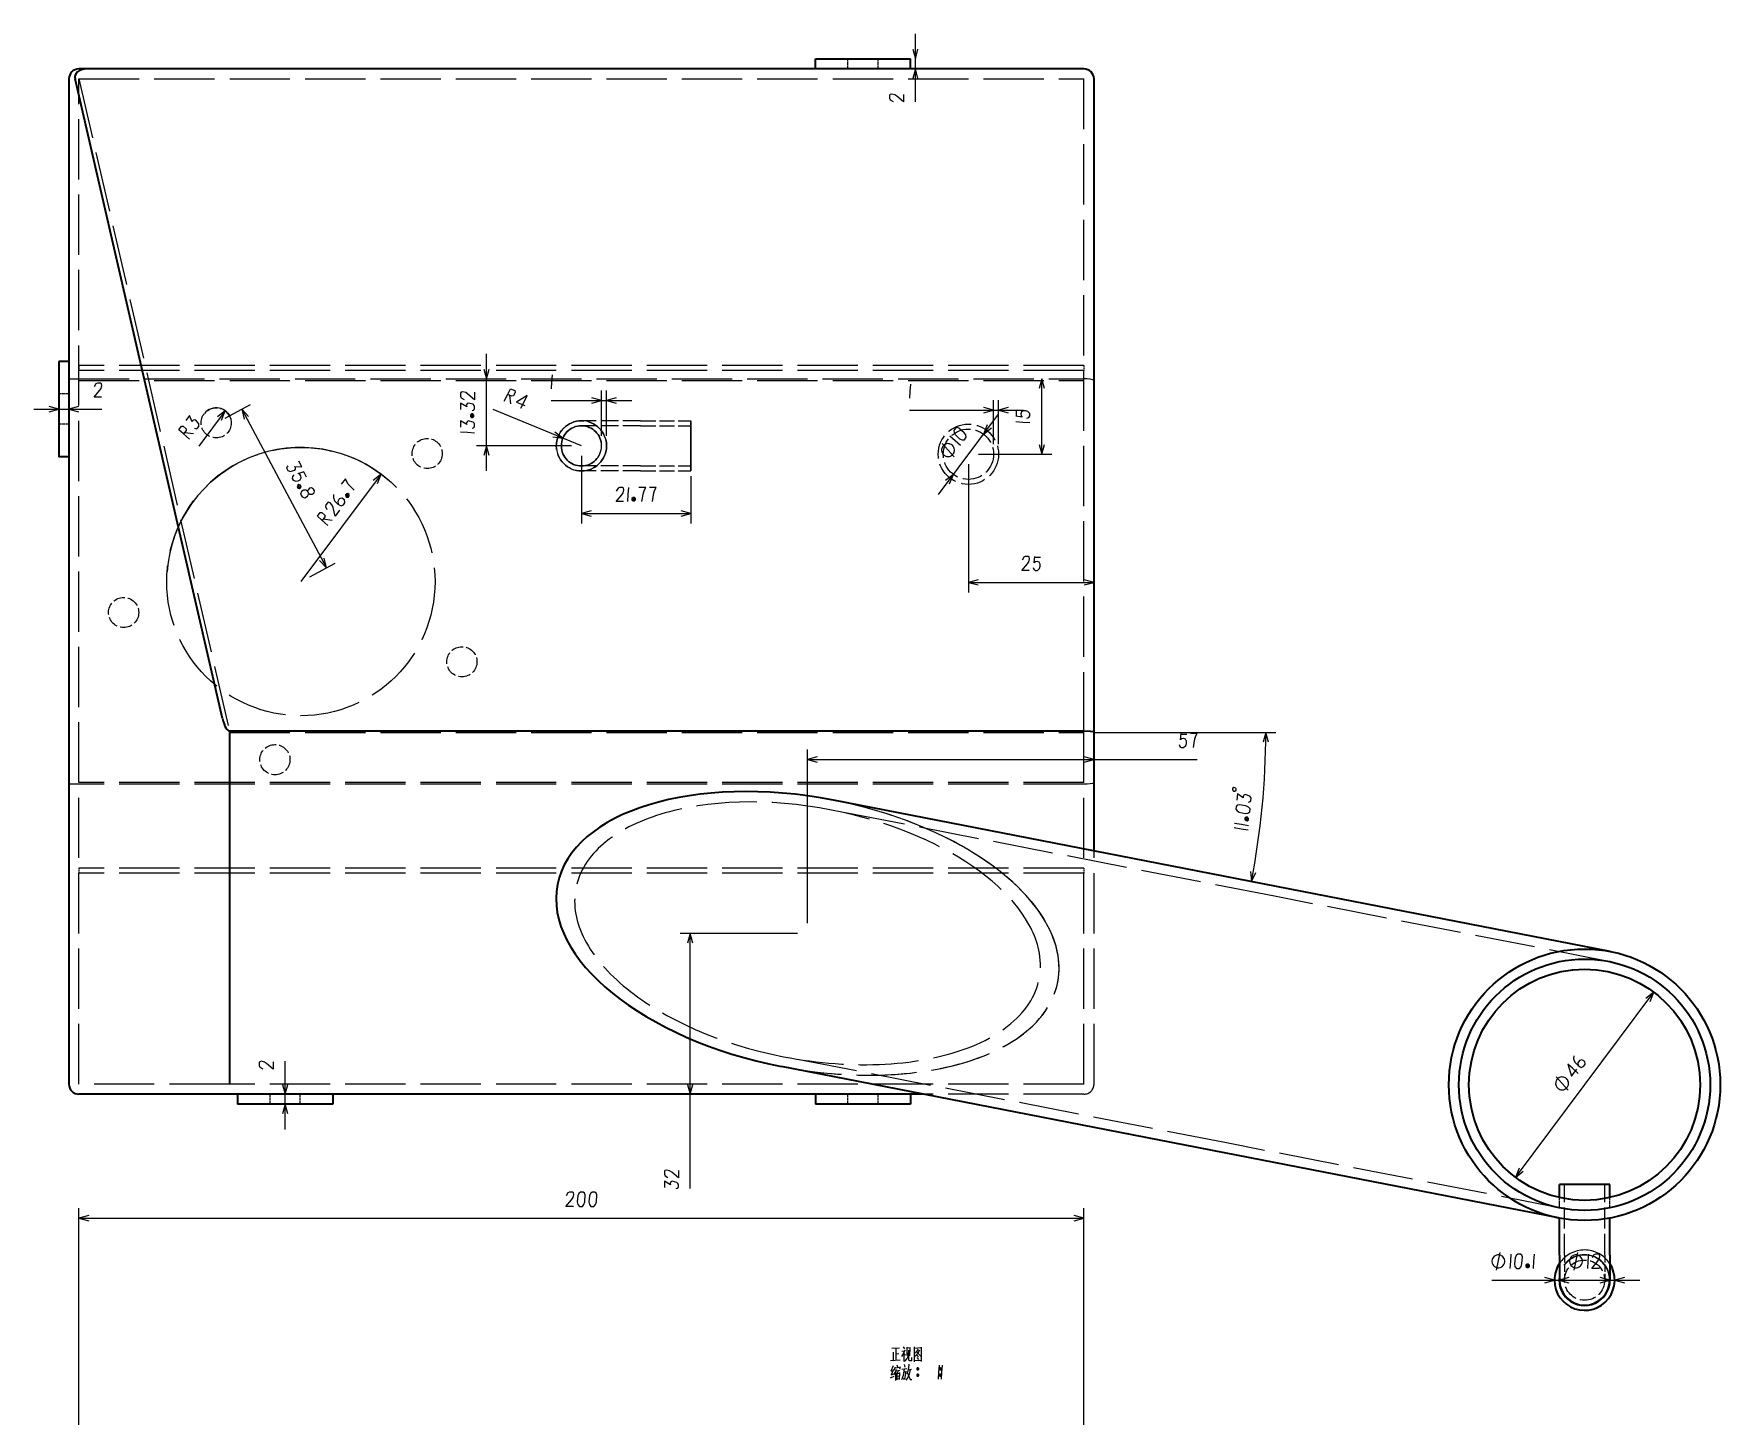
# Model space of a CAD drawing. Extents: x -2 to 1054, y -4 to 816.
# Drawn here: x 58.1 to 393.8, y 541.1 to 816.2 of the extents above; entities that cross this region are included whole.
import ezdxf

# ---------------------------------------------------------------- set-up
doc = ezdxf.new("R2010")
doc.units = 0
doc.linetypes.add('DASHED', pattern=[15, 12, -3])

msp = doc.modelspace()

# ---------------------------------------------------------------- linework, layer by layer
at = {"color": 3, "lineweight": 13}
for p, q in [((233.58, 802.65), (233.58, 816.19)), ((148.22, 729.19), (148.22, 752.52)), ((171.13, 736.19), (171.13, 745.2)), ((172.13, 736.19), (172.13, 745.2)), ((258.73, 732.52), (258.73, 747.52)), ((96.22, 739.71), (101.3, 742.42)), ((161.09, 743.2), (177.13, 743.2)), ((249.13, 734.52), (249.13, 743.3)), ((250.13, 734.52), (250.13, 743.3)), ((58.13, 741.51), (71.67, 741.51)), ((96.25, 741.17), (90.98, 734.12)), ((99.54, 741.48), (116.37, 709.89)), ((167.13, 734.19), (149.56, 741.41)), ((232.41, 741.3), (255.13, 741.3)), ((238.15, 724.51), (250.12, 740.53)), ((238.15, 724.51), (250.12, 740.53)), ((165.13, 734.19), (146.22, 734.19)), ((167.13, 732.19), (167.13, 718.75)), ((246.13, 732.52), (260.73, 732.52)), ((127.27, 728.57), (111.29, 707.18)), ((244.13, 730.52), (244.13, 705.03)), ((188.9, 728.19), (188.9, 718.75)), ((167.13, 720.75), (188.9, 720.75)), ((113.05, 708.12), (118.14, 710.83)), ((244.13, 707.03), (269.13, 707.03)), ((212.13, 639.19), (212.13, 673.8)), ((212.13, 671.8), (289.67, 671.8)), ((210.13, 637.19), (186.78, 637.19)), ((188.78, 586.43), (188.78, 637.19)), ((352.99, 588.64), (380.52, 625.49)), ((108.16, 598.19), (108.16, 611.73)), ((67.13, 372.58), (67.13, 582.52)), ((267.13, 372.58), (267.13, 582.52)), ((67.13, 580.52), (267.13, 580.52)), ((348.31, 568.19), (371.8, 568.19)), ((355.75, 568.19), (377.75, 568.19))]:
    msp.add_line(p, q, dxfattribs=at)
at = {"color": 7, "lineweight": 35}
for p, q in [((68.73, 809.19), (67.13, 809.19)), ((267.13, 809.19), (68.73, 809.19)), ((213.69, 809.19), (213.69, 811.19)), ((213.69, 811.19), (232.63, 811.19)), ((232.63, 809.19), (232.63, 811.19)), ((65.13, 807.19), (65.13, 607.19)), ((95.72, 679.96), (66.36, 807.19)), ((269.13, 677.19), (269.13, 807.19)), ((65.13, 750.98), (63.13, 750.98)), ((63.13, 750.98), (63.13, 732.03)), ((65.13, 732.03), (63.13, 732.03)), ((267.13, 677.42), (97.13, 677.42)), ((97.13, 607.19), (97.13, 677.19)), ((269.13, 653.6), (269.13, 677.19)), ((305.44, 646.52), (217.3, 663.69)), ((371.83, 633.59), (305.44, 646.52)), ((295.12, 593.52), (206.97, 610.69)), ((97.13, 605.19), (67.13, 605.19)), ((235.19, 605.19), (97.13, 605.19)), ((98.69, 605.19), (98.69, 603.19)), ((117.63, 605.19), (117.63, 603.19)), ((213.69, 605.19), (213.69, 603.19)), ((232.63, 605.19), (232.63, 603.19)), ((117.63, 603.19), (98.69, 603.19)), ((232.63, 603.19), (213.69, 603.19)), ((361.59, 580.57), (295.12, 593.52)), ((366.75, 587.19), (361.75, 587.19)), ((361.75, 584.62), (361.75, 587.19)), ((371.75, 587.19), (366.75, 587.19)), ((371.75, 584.62), (371.75, 587.19)), ((371.75, 584.62), (371.75, 587.19)), ((361.75, 573.19), (361.75, 580.54)), ((371.75, 573.19), (371.75, 580.54)), ((371.75, 573.19), (371.75, 580.54)), ((361.75, 573.19), (361.75, 568.19)), ((371.75, 573.19), (371.75, 568.19)), ((371.75, 573.19), (371.75, 571.51)), ((371.75, 568.9), (371.75, 568.19))]:
    msp.add_line(p, q, dxfattribs=at)
at = {"color": 7, "linetype": 'DASHED', "lineweight": 13, "ltscale": 0.473604}
for p, q in [((213.69, 809.19), (232.63, 809.19)), ((117.63, 605.19), (98.69, 605.19)), ((232.63, 605.19), (213.69, 605.19))]:
    msp.add_line(p, q, dxfattribs=at)
at = {"color": 7, "linetype": 'DASHED', "lineweight": 13, "ltscale": 0.05}
for p, q in [((220.16, 809.19), (220.16, 811.19)), ((226.16, 809.19), (226.16, 811.19)), ((65.13, 744.51), (63.13, 744.51)), ((65.13, 738.51), (63.13, 738.51)), ((105.16, 603.19), (105.16, 605.19)), ((111.16, 603.19), (111.16, 605.19)), ((220.16, 603.19), (220.16, 605.19)), ((226.16, 603.19), (226.16, 605.19))]:
    msp.add_line(p, q, dxfattribs=at)
at = {"color": 7, "linetype": 'DASHED', "lineweight": 13}
for p, q in [((67.13, 607.19), (67.13, 807.19)), ((67.13, 807.19), (267.13, 807.19)), ((67.13, 807.19), (97.13, 677.19)), ((267.13, 677.19), (267.13, 807.19)), ((267.13, 750.19), (67.13, 750.19)), ((267.13, 749.19), (67.13, 749.19)), ((65.13, 747.52), (267.13, 747.52)), ((67.13, 747.19), (267.13, 747.19)), ((97.13, 677.19), (267.13, 677.19)), ((267.13, 607.19), (267.13, 677.19)), ((267.13, 666.87), (65.13, 666.87)), ((267.13, 667.19), (67.13, 667.19)), ((305.06, 644.56), (216.92, 661.73)), ((269.13, 607.19), (269.13, 653.6)), ((267.13, 650.19), (67.13, 650.19)), ((267.13, 649.19), (67.13, 649.19)), ((371.53, 631.61), (305.06, 644.56)), ((295.5, 595.48), (207.35, 612.65)), ((97.13, 607.19), (67.13, 607.19)), ((267.13, 607.19), (97.13, 607.19)), ((267.13, 605.19), (235.19, 605.19)), ((361.97, 582.53), (295.5, 595.48))]:
    msp.add_line(p, q, dxfattribs=at)
at = {"color": 7, "linetype": 'DASHED', "lineweight": 13, "ltscale": 0.086501}
msp.add_line((65.13, 750.98), (65.13, 747.52), dxfattribs=at)
at = {"color": 7, "linetype": 'DASHED', "lineweight": 13, "ltscale": 0.025}
for p, q in [((67.13, 750.19), (67.13, 749.19)), ((267.13, 750.19), (267.13, 749.19)), ((67.13, 650.19), (67.13, 649.19)), ((267.13, 650.19), (267.13, 649.19))]:
    msp.add_line(p, q, dxfattribs=at)
at = {"color": 7, "linetype": 'DASHED', "lineweight": 13, "ltscale": 0.387099}
msp.add_line((65.13, 732.03), (65.13, 747.52), dxfattribs=at)
at = {"color": 7, "linetype": 'DASHED', "lineweight": 13, "ltscale": 0.29416}
for p, q in [((178.9, 739.19), (167.13, 739.19)), ((178.9, 738.19), (167.13, 738.19)), ((178.9, 730.19), (167.13, 730.19)), ((178.9, 729.19), (167.13, 729.19))]:
    msp.add_line(p, q, dxfattribs=at)
at = {"color": 7, "linetype": 'DASHED', "lineweight": 13, "ltscale": 0.249986}
for p, q in [((178.9, 739.19), (188.9, 739.19)), ((178.9, 738.19), (188.9, 738.19)), ((178.9, 730.19), (188.9, 730.19)), ((178.9, 729.19), (188.9, 729.19))]:
    msp.add_line(p, q, dxfattribs=at)
at = {"color": 8, "lineweight": 13}
msp.add_line((269.13, 677.19), (305.3, 677.19), dxfattribs=at)
at = {"color": 7, "linetype": 'DASHED', "lineweight": 13, "ltscale": 0.002234}
msp.add_line((371.92, 633.57), (371.83, 633.59), dxfattribs=at)
at = {"color": 7, "linetype": 'DASHED', "lineweight": 13, "ltscale": 0.1155}
msp.add_line((361.75, 582.57), (361.75, 587.19), dxfattribs=at)
at = {"color": 7, "linetype": 'DASHED', "lineweight": 13, "ltscale": 0.051125}
for p, q in [((361.75, 582.57), (361.75, 584.62)), ((371.75, 582.57), (371.75, 584.62))]:
    msp.add_line(p, q, dxfattribs=at)
at = {"color": 7, "linetype": 'DASHED', "lineweight": 13, "ltscale": 0.35}
for p, q in [((362.75, 573.19), (362.75, 587.19)), ((362.75, 573.19), (362.75, 587.19)), ((370.75, 573.19), (370.75, 587.19)), ((370.75, 573.19), (370.75, 587.19))]:
    msp.add_line(p, q, dxfattribs=at)
at = {"color": 7, "linetype": 'DASHED', "lineweight": 13, "ltscale": 0.051129}
msp.add_line((371.75, 582.57), (371.75, 584.62), dxfattribs=at)
at = {"color": 7, "linetype": 'DASHED', "lineweight": 13, "ltscale": 0.183548}
msp.add_line((361.75, 573.19), (361.75, 580.54), dxfattribs=at)
at = {"color": 7, "linetype": 'DASHED', "lineweight": 13, "ltscale": 0.125}
for p, q in [((361.75, 573.19), (361.75, 568.19)), ((362.75, 573.19), (362.75, 568.19)), ((362.75, 573.19), (362.75, 568.19)), ((370.75, 573.19), (370.75, 568.19)), ((370.75, 573.19), (370.75, 568.19))]:
    msp.add_line(p, q, dxfattribs=at)
at = {"color": 7, "linetype": 'DASHED', "lineweight": 13, "ltscale": 0.065192}
msp.add_line((371.75, 571.51), (371.75, 568.9), dxfattribs=at)
at = {"color": 3, "lineweight": 13}
for points in [[(233.06, 813.12), (233.58, 811.19), (234.1, 813.12)], [(234.1, 807.26), (233.58, 809.19), (233.06, 807.26)], [(231.23, 804.12), (231.23, 802.65), (229.9, 803.77), (229.48, 804.05), (228.89, 804.19), (228.54, 804.12), (228.43, 803.95), (228.43, 803.35), (228.57, 803.04), (229.13, 802.69)], [(147.7, 749.45), (148.22, 747.52), (148.74, 749.45)], [(71.6, 743.86), (70.13, 743.86), (71.25, 745.19), (71.53, 745.61), (71.67, 746.2), (71.6, 746.55), (71.43, 746.66), (70.83, 746.66), (70.52, 746.52), (70.17, 745.96)], [(151.74, 743.06), (152.47, 744.46), (153.03, 745.56), (153.87, 745.21), (153.96, 744.87), (153.59, 744.15), (153.26, 744.1), (152.46, 744.43)], [(161.3, 748.35), (161.2, 746.95), (161.09, 745.55)], [(232.62, 746.45), (232.51, 745.05), (232.41, 743.65)], [(259.25, 745.59), (258.73, 747.52), (258.21, 745.59)], [(61.2, 740.99), (63.13, 741.51), (61.2, 742.02)], [(67.07, 742.02), (65.13, 741.51), (67.07, 740.99)], [(145.87, 744.85), (145.87, 743.38), (144.54, 744.5), (144.12, 744.78), (143.52, 744.92), (143.17, 744.85), (143.07, 744.67), (143.07, 744.08), (143.21, 743.76), (143.77, 743.41)], [(145.41, 741.24), (145.62, 741.31), (145.8, 741.42), (145.87, 741.63), (145.87, 742.05), (145.76, 742.22), (145.55, 742.47), (144.61, 742.68), (144.36, 742.54), (144.22, 742.26), (144.29, 741.98), (143.07, 742.68), (143.07, 741.42)], [(152.81, 744.28), (153, 742.54)], [(155.06, 741.69), (155.79, 743.1), (156.35, 744.19), (154.22, 742.87), (155.84, 742.21)], [(169.2, 742.69), (171.13, 743.2), (169.2, 743.72)], [(174.07, 743.72), (172.13, 743.2), (174.07, 742.69)], [(247.2, 740.78), (249.13, 741.3), (247.2, 741.82)], [(252.07, 741.82), (250.13, 741.3), (252.07, 740.78)], [(90.15, 737.7), (90.36, 737.63), (90.56, 737.61), (90.74, 737.73), (91, 738.07), (91.02, 738.27), (90.99, 738.59), (90.36, 739.33), (90.08, 739.36), (89.8, 739.22), (89.69, 738.96), (89.13, 740.25), (88.38, 739.24)], [(95.51, 739.32), (96.25, 741.17), (94.68, 739.94)], [(100.9, 740.02), (99.54, 741.48), (99.99, 739.53)], [(145.41, 737.71), (145.62, 737.78), (145.8, 737.88), (145.87, 738.09), (145.87, 738.51), (145.76, 738.69), (145.55, 738.93), (144.61, 739.14), (144.36, 739), (144.22, 738.72), (144.29, 738.44), (143.07, 739.14), (143.07, 737.88)], [(145.17, 739.91), (145.17, 740.47)], [(145.38, 740.54), (145.38, 739.84)], [(145.59, 739.91), (145.59, 740.47)], [(247.87, 738.38), (247.13, 736.52), (248.7, 737.76)], [(247.87, 738.38), (247.13, 736.52), (248.7, 737.76)], [(255.75, 739.72), (256.13, 739.86), (256.38, 740.18), (256.38, 740.6), (255.96, 741.02), (255.54, 741.16), (255.08, 741.16), (254.7, 740.95), (254.56, 740.56), (254.63, 740.18), (254.84, 739.93), (253.58, 740.07)], [(253.58, 739.02), (254.98, 738.92), (256.38, 738.81)], [(253.72, 740.07), (253.72, 741.23)], [(89.1, 735.53), (87.92, 736.58), (87, 737.4), (87.55, 738.13), (87.9, 738.13), (88.5, 737.59), (88.47, 737.27), (87.95, 736.56)], [(88.18, 736.87), (89.92, 736.62)], [(143.07, 737.01), (144.47, 736.9), (145.87, 736.8)], [(161.45, 735.97), (163.44, 735.71), (161.84, 736.93)], [(240.45, 736.19), (241.51, 735.27), (242.57, 734.34)], [(240.45, 736.19), (241.51, 735.27), (242.57, 734.34)], [(148.74, 732.26), (148.22, 734.19), (147.7, 732.26)], [(241.27, 732.02), (238.88, 734.68)], [(241.27, 732.02), (238.88, 734.68)], [(258.21, 734.45), (258.73, 732.52), (259.25, 734.45)], [(108.72, 730.21), (108.57, 730.05), (108.46, 729.88), (108.5, 729.66), (108.7, 729.29), (108.87, 729.19), (109.17, 729.07), (110.1, 729.33), (110.25, 729.57), (110.25, 729.88), (110.05, 730.09), (111.46, 730.05), (110.87, 731.16)], [(109.88, 728.41), (109.6, 728.11), (109.54, 727.72), (109.73, 727.34), (110.3, 727.17), (110.74, 727.25), (111.14, 727.46), (111.38, 727.83), (111.32, 728.23), (111.08, 728.54), (110.78, 728.66), (111.96, 729.12)], [(111.83, 729.06), (112.38, 728.04)], [(126.53, 726.71), (127.27, 728.57), (125.7, 727.33)], [(240.4, 726.65), (241.14, 728.51), (239.57, 727.27)], [(240.4, 726.65), (241.14, 728.51), (239.57, 727.27)], [(110.64, 726.24), (110.9, 725.75)], [(111.12, 725.78), (110.79, 726.4)], [(111.01, 726.44), (111.27, 725.94)], [(112.86, 724.69), (113.05, 724.55), (113.56, 724.55), (113.95, 724.87), (114.03, 725.23), (113.83, 725.6), (113.42, 725.86), (113, 725.75), (112.73, 725.45), (112.61, 725.15)], [(121.93, 725.35), (120.72, 726.6), (120.37, 727.17), (120.15, 727.64), (119.33, 726.55)], [(175.5, 723.1), (174.03, 723.1), (175.15, 724.43), (175.43, 724.85), (175.57, 725.45), (175.5, 725.8), (175.32, 725.9), (174.73, 725.9), (174.41, 725.76), (174.06, 725.2)], [(176.48, 725.9), (176.37, 724.5), (176.27, 723.1)], [(179.17, 723.1), (179.45, 724.82), (179.7, 725.45), (179.94, 725.9), (178.58, 725.9)], [(181.24, 723.1), (181.52, 724.82), (181.76, 725.45), (182.01, 725.9), (180.64, 725.9)], [(118.98, 721.4), (118.1, 720.22), (117.7, 721.91), (117.53, 722.39), (117.14, 722.86), (116.82, 723.01), (116.63, 722.93), (116.27, 722.46), (116.2, 722.12), (116.44, 721.5)], [(117.82, 724.53), (117.76, 723.92), (118.01, 723.26), (118.65, 722.6), (119.3, 722.24), (119.77, 722.46), (120.07, 722.86), (119.98, 723.44), (119.43, 723.76), (118.93, 723.62), (118.62, 723.15), (118.7, 722.61)], [(120.22, 724.23), (120.55, 724.68)], [(120.76, 724.61), (120.34, 724.05)], [(120.55, 723.98), (120.89, 724.42)], [(177.88, 723.59), (177.18, 723.59)], [(177.25, 723.8), (177.81, 723.8)], [(177.25, 723.38), (177.81, 723.38)], [(116.68, 718.32), (115.5, 719.38), (114.59, 720.2), (115.13, 720.93), (115.48, 720.93), (116.08, 720.39), (116.06, 720.06), (115.53, 719.36)], [(115.76, 719.67), (117.5, 719.42)], [(169.07, 721.27), (167.13, 720.75), (169.07, 720.23)], [(186.97, 720.23), (188.9, 720.75), (186.97, 721.27)], [(115.01, 711.35), (116.37, 709.89), (115.92, 711.83)], [(256.23, 709.38), (254.76, 709.38), (255.88, 710.71), (256.16, 711.13), (256.3, 711.73), (256.23, 712.08), (256.06, 712.18), (255.46, 712.18), (255.15, 712.04), (254.8, 711.48)], [(257, 710.01), (257.14, 709.63), (257.46, 709.38), (257.88, 709.38), (258.3, 709.8), (258.44, 710.22), (258.44, 710.68), (258.23, 711.06), (257.84, 711.2), (257.46, 711.13), (257.21, 710.92), (257.35, 712.18)], [(257.35, 712.04), (258.51, 712.04)], [(246.07, 707.55), (244.13, 707.03), (246.07, 706.51)], [(267.2, 706.51), (269.13, 707.03), (267.2, 707.55)], [(286.1, 674.78), (286.24, 674.4), (286.55, 674.15), (286.97, 674.15), (287.39, 674.57), (287.53, 674.99), (287.53, 675.45), (287.32, 675.83), (286.94, 675.97), (286.55, 675.9), (286.31, 675.69), (286.45, 676.95)], [(286.45, 676.81), (287.6, 676.81)], [(288.9, 674.15), (289.18, 675.87), (289.42, 676.5), (289.67, 676.95), (288.3, 676.95)], [(214.07, 672.32), (212.13, 671.8), (214.07, 671.28)], [(267.2, 671.28), (269.13, 671.8), (267.2, 672.32)], [(189.3, 635.26), (188.78, 637.19), (188.26, 635.26)], [(379.78, 623.64), (380.52, 625.49), (378.95, 624.26)], [(105.81, 611.66), (105.81, 610.19), (104.48, 611.31), (104.06, 611.59), (103.47, 611.73), (103.12, 611.66), (103.01, 611.49), (103.01, 610.89), (103.15, 610.58), (103.71, 610.23)], [(365.5, 609.31), (364.32, 610.37), (363.4, 611.19), (364.15, 608.79), (365.2, 610.2)], [(364.62, 612.81), (364.55, 612.2), (364.8, 611.54), (365.45, 610.88), (366.1, 610.53), (366.57, 610.74), (366.86, 611.14), (366.77, 611.72), (366.23, 612.05), (365.72, 611.9), (365.42, 611.43), (365.5, 610.89)], [(363.47, 606.01), (361.08, 608.67)], [(107.64, 607.12), (108.16, 605.19), (108.68, 607.12)], [(188.26, 607.12), (188.78, 605.19), (189.3, 607.12)], [(108.68, 601.26), (108.16, 603.19), (107.64, 601.26)], [(186.43, 590.03), (186.43, 588.56), (185.1, 589.68), (184.68, 589.96), (184.08, 590.1), (183.73, 590.03), (183.63, 589.86), (183.63, 589.26), (183.77, 588.95), (184.33, 588.6)], [(185.97, 586.43), (186.18, 586.5), (186.36, 586.6), (186.43, 586.81), (186.43, 587.23), (186.32, 587.41), (186.11, 587.65), (185.17, 587.86), (184.92, 587.72), (184.78, 587.44), (184.85, 587.16), (183.63, 587.86), (183.63, 586.6)], [(353.73, 590.5), (352.99, 588.64), (354.56, 589.88)], [(165.52, 582.87), (164.05, 582.87), (165.17, 584.2), (165.45, 584.62), (165.59, 585.22), (165.52, 585.57), (165.35, 585.67), (164.75, 585.67), (164.44, 585.53), (164.09, 584.97)], [(69.07, 581.04), (67.13, 580.52), (69.07, 580)], [(265.2, 580), (267.13, 580.52), (265.2, 581.04)], [(349.24, 570.19), (349.94, 573.69)], [(352.08, 573.34), (351.98, 571.94), (351.87, 570.54)], [(355.79, 571.03), (355.09, 571.03)], [(355.16, 571.24), (355.72, 571.24)], [(355.16, 570.82), (355.72, 570.82)], [(356.7, 573.34), (356.6, 571.94), (356.49, 570.54)], [(364.68, 570.19), (365.38, 573.69)], [(367.52, 573.34), (367.42, 571.94), (367.31, 570.54)], [(369.69, 570.54), (368.22, 570.54), (369.34, 571.87), (369.62, 572.29), (369.76, 572.89), (369.69, 573.24), (369.52, 573.34), (368.92, 573.34), (368.61, 573.2), (368.26, 572.64)], [(358.82, 567.68), (360.75, 568.19), (358.82, 568.71)], [(363.64, 568.71), (361.7, 568.19), (363.64, 567.68)], [(369.87, 567.68), (371.8, 568.19), (369.87, 568.71)], [(374.69, 568.71), (372.75, 568.19), (374.69, 567.68)]]:
    msp.add_lwpolyline(points, dxfattribs=at)
at = {"color": 7, "linetype": 'DASHED', "lineweight": 13}
for points in [[(269.13, 747.19), (269.13, 747.21), (269.1, 747.25), (269.05, 747.29), (268.86, 747.36), (268.39, 747.45), (267.79, 747.5), (267.13, 747.52)], [(269.13, 667.19), (269.13, 667.17), (269.1, 667.14), (269.05, 667.1), (268.86, 667.03), (268.39, 666.94), (267.79, 666.89), (267.13, 666.87)]]:
    msp.add_lwpolyline(points, dxfattribs=at)
at = {"color": 3, "lineweight": 13}
for points in [[(145.73, 740.05), (145.73, 740.33), (145.52, 740.54), (145.24, 740.54), (145.03, 740.33), (145.03, 740.05), (145.24, 739.84), (145.52, 739.84)], [(243.72, 735.89), (243.6, 736.37), (243.31, 736.8), (242.25, 737.72), (241.89, 737.82), (241.58, 737.7), (241.26, 737.28), (241.27, 736.88), (241.51, 736.44), (242.38, 735.62), (242.86, 735.39), (243.36, 735.41)], [(243.72, 735.89), (243.6, 736.37), (243.31, 736.8), (242.25, 737.72), (241.89, 737.82), (241.58, 737.7), (241.26, 737.28), (241.27, 736.88), (241.51, 736.44), (242.38, 735.62), (242.86, 735.39), (243.36, 735.41)], [(240.85, 734.38), (240.75, 734.45), (240.53, 734.54), (240.35, 734.6), (240.23, 734.62), (240.02, 734.64), (239.77, 734.6), (239.57, 734.53), (239.46, 734.47), (239.31, 734.37), (239.12, 734.21), (239.05, 734.12), (238.98, 734.03), (238.89, 733.8), (238.83, 733.63), (238.81, 733.5), (238.79, 733.29), (238.83, 733.05), (238.9, 732.85), (238.96, 732.73), (239.06, 732.58), (239.22, 732.39), (239.31, 732.32), (239.4, 732.25), (239.62, 732.16), (239.8, 732.1), (239.93, 732.08), (240.14, 732.07), (240.38, 732.1), (240.58, 732.17), (240.7, 732.23), (240.85, 732.34), (241.04, 732.49), (241.11, 732.58), (241.18, 732.68), (241.27, 732.9), (241.33, 733.07), (241.35, 733.2), (241.36, 733.41), (241.33, 733.66), (241.25, 733.86), (241.2, 733.97), (241.09, 734.12), (240.94, 734.31)], [(240.85, 734.38), (240.75, 734.45), (240.53, 734.54), (240.35, 734.6), (240.23, 734.62), (240.02, 734.64), (239.77, 734.6), (239.57, 734.53), (239.46, 734.47), (239.31, 734.37), (239.12, 734.21), (239.05, 734.12), (238.98, 734.03), (238.89, 733.8), (238.83, 733.63), (238.81, 733.5), (238.79, 733.29), (238.83, 733.05), (238.9, 732.85), (238.96, 732.73), (239.06, 732.58), (239.22, 732.39), (239.31, 732.32), (239.4, 732.25), (239.62, 732.16), (239.8, 732.1), (239.93, 732.08), (240.14, 732.07), (240.38, 732.1), (240.58, 732.17), (240.7, 732.23), (240.85, 732.34), (241.04, 732.49), (241.11, 732.58), (241.18, 732.68), (241.27, 732.9), (241.33, 733.07), (241.35, 733.2), (241.36, 733.41), (241.33, 733.66), (241.25, 733.86), (241.2, 733.97), (241.09, 734.12), (240.94, 734.31)], [(110.58, 726.05), (110.71, 725.8), (111, 725.72), (111.24, 725.85), (111.33, 726.13), (111.2, 726.38), (110.91, 726.47), (110.67, 726.34)], [(111.21, 724.56), (111.54, 724.02), (112.06, 723.87), (112.62, 724.16), (112.86, 724.69), (112.61, 725.15), (112.26, 725.36), (111.85, 725.38), (111.39, 725.13)], [(120.75, 724), (120.92, 724.23), (120.88, 724.52), (120.65, 724.69), (120.36, 724.65), (120.19, 724.42), (120.23, 724.13), (120.46, 723.96)], [(177.39, 723.24), (177.67, 723.24), (177.88, 723.45), (177.88, 723.73), (177.67, 723.94), (177.39, 723.94), (177.18, 723.73), (177.18, 723.45)], [(363.05, 608.37), (362.95, 608.44), (362.73, 608.53), (362.55, 608.59), (362.43, 608.61), (362.22, 608.62), (361.97, 608.59), (361.77, 608.52), (361.66, 608.46), (361.51, 608.35), (361.32, 608.2), (361.25, 608.11), (361.18, 608.02), (361.09, 607.79), (361.03, 607.62), (361.01, 607.49), (360.99, 607.28), (361.03, 607.04), (361.1, 606.84), (361.16, 606.72), (361.26, 606.57), (361.42, 606.38), (361.51, 606.31), (361.6, 606.24), (361.82, 606.15), (362, 606.09), (362.13, 606.07), (362.34, 606.06), (362.58, 606.09), (362.78, 606.16), (362.9, 606.22), (363.05, 606.33), (363.24, 606.48), (363.31, 606.57), (363.38, 606.67), (363.47, 606.89), (363.53, 607.06), (363.55, 607.19), (363.56, 607.4), (363.52, 607.65), (363.45, 607.85), (363.4, 607.96), (363.29, 608.11), (363.14, 608.3)], [(167.31, 582.87), (167.62, 583.26), (167.8, 583.75), (167.9, 585.15), (167.76, 585.5), (167.48, 585.67), (166.96, 585.67), (166.64, 585.43), (166.43, 584.97), (166.29, 583.78), (166.4, 583.26), (166.71, 582.87)], [(169.62, 582.87), (169.93, 583.26), (170.11, 583.75), (170.21, 585.15), (170.07, 585.5), (169.79, 585.67), (169.27, 585.67), (168.95, 585.43), (168.74, 584.97), (168.6, 583.78), (168.71, 583.26), (169.02, 582.87)], [(350.87, 571.94), (350.87, 572.06), (350.82, 572.29), (350.76, 572.47), (350.7, 572.58), (350.58, 572.76), (350.41, 572.93), (350.23, 573.05), (350.12, 573.11), (349.94, 573.17), (349.71, 573.23), (349.59, 573.23), (349.47, 573.23), (349.24, 573.17), (349.07, 573.11), (348.95, 573.05), (348.77, 572.93), (348.6, 572.76), (348.48, 572.58), (348.42, 572.47), (348.37, 572.29), (348.31, 572.06), (348.31, 571.94), (348.31, 571.83), (348.37, 571.59), (348.42, 571.42), (348.48, 571.3), (348.6, 571.13), (348.77, 570.95), (348.95, 570.83), (349.07, 570.78), (349.24, 570.72), (349.47, 570.66), (349.59, 570.66), (349.71, 570.66), (349.94, 570.72), (350.12, 570.78), (350.23, 570.83), (350.41, 570.95), (350.58, 571.13), (350.7, 571.3), (350.76, 571.42), (350.82, 571.59), (350.87, 571.83)], [(353.8, 570.54), (354.11, 570.93), (354.29, 571.42), (354.39, 572.82), (354.25, 573.17), (353.97, 573.34), (353.45, 573.34), (353.13, 573.1), (352.92, 572.64), (352.78, 571.45), (352.89, 570.93), (353.2, 570.54)], [(355.3, 570.68), (355.58, 570.68), (355.79, 570.89), (355.79, 571.17), (355.58, 571.38), (355.3, 571.38), (355.09, 571.17), (355.09, 570.89)], [(366.31, 571.94), (366.31, 572.06), (366.25, 572.29), (366.2, 572.47), (366.14, 572.58), (366.02, 572.76), (365.85, 572.93), (365.67, 573.05), (365.55, 573.11), (365.38, 573.17), (365.15, 573.23), (365.03, 573.23), (364.91, 573.23), (364.68, 573.17), (364.5, 573.11), (364.39, 573.05), (364.21, 572.93), (364.04, 572.76), (363.92, 572.58), (363.86, 572.47), (363.8, 572.29), (363.75, 572.06), (363.75, 571.94), (363.75, 571.83), (363.8, 571.59), (363.86, 571.42), (363.92, 571.3), (364.04, 571.13), (364.21, 570.95), (364.39, 570.83), (364.5, 570.78), (364.68, 570.72), (364.91, 570.66), (365.03, 570.66), (365.15, 570.66), (365.38, 570.72), (365.55, 570.78), (365.67, 570.83), (365.85, 570.95), (366.02, 571.13), (366.14, 571.3), (366.2, 571.42), (366.25, 571.59), (366.31, 571.83)]]:
    msp.add_lwpolyline(points, close=True, dxfattribs=at)
at = {"color": 7, "lineweight": 35}
msp.add_lwpolyline([(269.13, 677.19), (269.13, 677.21), (269.13, 677.21), (269.11, 677.23), (269.05, 677.26), (268.88, 677.3), (268.41, 677.37), (267.13, 677.42)], dxfattribs=at)
at = {"color": 8, "lineweight": 13}
for points in [[(303.82, 675.26), (303.3, 677.19), (302.79, 675.26)], [(299.87, 663.31), (300.08, 663.36), (300.27, 663.44), (300.36, 663.65), (300.4, 664.06), (300.31, 664.25), (300.12, 664.51), (299.2, 664.81), (298.95, 664.7), (298.78, 664.43), (298.82, 664.15), (297.67, 664.96), (297.55, 663.71)], [(297.02, 658.24), (298.41, 658), (299.79, 657.76)], [(297.11, 659.14), (298.49, 658.9), (299.88, 658.66)], [(299.27, 659.71), (299.33, 660.26)], [(299.54, 660.31), (299.48, 659.62)], [(299.69, 659.67), (299.75, 660.22)], [(300.3, 649.49), (300.44, 647.5), (301.32, 649.29)]]:
    msp.add_lwpolyline(points, dxfattribs=at)
for points in [[(297.39, 665.69), (297.41, 665.92), (297.2, 666.18), (296.97, 666.2), (296.72, 665.99), (296.69, 665.76), (296.9, 665.5), (297.13, 665.48)], [(300.2, 661.97), (299.84, 662.32), (299.37, 662.54), (297.99, 662.78), (297.63, 662.68), (297.43, 662.42), (297.37, 661.89), (297.59, 661.56), (298.02, 661.3), (299.19, 661.05), (299.72, 661.1), (300.14, 661.38)], [(299.84, 659.79), (299.87, 660.07), (299.68, 660.3), (299.4, 660.33), (299.17, 660.14), (299.15, 659.86), (299.34, 659.63), (299.61, 659.6)]]:
    msp.add_lwpolyline(points, close=True, dxfattribs=at)
at = {"color": 7, "lineweight": 13}
for points in [[(228.9, 554.63), (230.4, 554.7)], [(229.18, 553.83), (229.18, 552.25)], [(229.67, 554.63), (229.67, 553.48), (229.67, 552.29)], [(231.49, 554.25), (231.31, 553.76), (230.82, 553.02)], [(230.86, 554.04), (231.42, 554.11)], [(231.14, 554.91), (231.42, 554.49)], [(231.91, 554.88), (231.91, 553.2)], [(232.57, 554.7), (231.91, 554.63)], [(232.22, 554.28), (232.12, 553.23)], [(232.5, 553.13), (232.57, 554.81)], [(233.34, 554.91), (233.34, 553.44), (233.34, 551.94)], [(233.34, 554.88), (233.34, 553.48), (233.34, 552.08)], [(234.81, 554.74), (233.34, 554.6)], [(234.11, 554.46), (233.55, 553.65)], [(233.87, 553.9), (234.57, 553.16)], [(233.9, 554.11), (234.36, 554.18)], [(234.11, 553.69), (234.46, 554.32)], [(234.78, 552.11), (234.78, 553.48), (234.81, 554.88)], [(228.62, 552.22), (230.58, 552.32)], [(229.18, 551.17), (228.72, 550.08)], [(229.49, 550.85), (229.39, 550.29)], [(229.49, 550.71), (230.54, 550.85)], [(229.74, 550.43), (229.56, 549.87)], [(229.67, 553.51), (230.3, 553.58)], [(229.88, 551.34), (230.05, 550.96)], [(230.58, 550.96), (230.44, 550.5)], [(231.35, 550.57), (231.24, 549.66), (231.14, 549.24), (230.82, 548.37)], [(230.86, 550.5), (231.91, 550.64)], [(231.31, 553.76), (231.31, 551.97)], [(231.31, 553.58), (231.63, 553.27)], [(231.35, 551.41), (231.45, 550.85)], [(231.42, 551.97), (231.7, 552.25)], [(231.7, 552.25), (231.94, 552.6)], [(232.12, 553.23), (231.94, 552.6)], [(232.19, 550.71), (232.05, 550.08)], [(232.12, 550.33), (232.82, 550.47)], [(232.26, 551.45), (232.19, 550.71)], [(232.26, 552.25), (232.26, 553.34)], [(232.4, 552.15), (232.26, 552.25)], [(232.82, 552.15), (232.4, 552.15)], [(232.82, 552.78), (232.82, 552.15)], [(233.34, 552.18), (234.71, 552.29)], [(233.41, 552.99), (233.9, 553.41)], [(233.87, 552.81), (234.22, 552.43)], [(233.87, 550.54), (234.25, 550.54)], [(233.9, 553.41), (234.11, 553.69)], [(233.9, 550.64), (234.22, 550.64)], [(233.97, 553.2), (234.22, 552.92)], [(234.57, 553.16), (234.74, 553.2)], [(234.78, 552.01), (234.78, 552.11), (234.71, 552.29)], [(238.31, 551.27), (238.21, 549.87), (238.1, 548.47)], [(238.31, 550.54), (238.7, 550.54)], [(238.35, 550.64), (238.66, 550.64)], [(238.91, 551.27), (238.8, 549.87), (238.7, 548.47)], [(228.65, 548.72), (229.35, 549.1)], [(229.11, 550.15), (228.69, 550.01)], [(228.76, 549.38), (229.28, 549.56)], [(229.25, 550.4), (228.79, 549.38)], [(229.56, 549.87), (229.25, 549.38)], [(229.6, 549.94), (229.6, 548.23)], [(229.81, 550.15), (230.51, 550.26)], [(229.88, 549.73), (229.91, 548.33)], [(229.88, 549.63), (230.4, 549.7)], [(229.91, 549.07), (230.3, 549.14)], [(230.37, 548.58), (229.95, 548.51)], [(230.12, 550.19), (230.05, 549.63)], [(230.44, 549.8), (230.37, 548.4)], [(231.66, 550.08), (231.56, 549.24), (231.42, 548.4), (231.21, 548.68)], [(231.28, 549.91), (231.66, 549.98)], [(232.05, 548.82), (231.66, 548.3)], [(232.05, 550.08), (231.87, 549.52)], [(231.98, 549.84), (232.54, 548.4)], [(232.33, 549.45), (232.05, 548.82)], [(232.54, 550.4), (232.33, 549.45)], [(232.54, 548.4), (232.85, 548.4)], [(233.87, 549.28), (234.25, 549.28)], [(233.9, 550.4), (234.22, 550.4)], [(233.9, 549.38), (234.22, 549.38)], [(233.9, 549.14), (234.22, 549.14)], [(238.31, 549.28), (238.7, 549.28)], [(238.35, 550.4), (238.66, 550.4)], [(238.35, 549.38), (238.66, 549.38)], [(238.35, 549.14), (238.66, 549.14)]]:
    msp.add_lwpolyline(points, dxfattribs=at)
for points in [[(233.97, 550.33), (234.15, 550.33), (234.25, 550.43), (234.25, 550.61), (234.15, 550.71), (233.97, 550.71), (233.87, 550.61), (233.87, 550.43)], [(238.42, 550.33), (238.59, 550.33), (238.7, 550.43), (238.7, 550.61), (238.59, 550.71), (238.42, 550.71), (238.31, 550.61), (238.31, 550.43)], [(233.97, 549.07), (234.15, 549.07), (234.25, 549.17), (234.25, 549.35), (234.15, 549.45), (233.97, 549.45), (233.87, 549.35), (233.87, 549.17)], [(238.42, 549.07), (238.59, 549.07), (238.7, 549.17), (238.7, 549.35), (238.59, 549.45), (238.42, 549.45), (238.31, 549.35), (238.31, 549.17)]]:
    msp.add_lwpolyline(points, close=True, dxfattribs=at)
at = {"color": 7, "linetype": 'DASHED', "lineweight": 13, "ltscale": 0.2}
for centre in [(94.45, 738.77), (136.44, 732.66), (76.02, 701.03), (143.34, 691.23), (106.13, 671.75)]:
    msp.add_circle(centre, 3, dxfattribs=at)
at = {"color": 7, "linetype": 'DASHED', "lineweight": 13, "ltscale": 0.333333}
for centre in [(167.13, 734.19), (244.13, 732.52)]:
    msp.add_circle(centre, 5, dxfattribs=at)
at = {"color": 7, "linetype": 'DASHED', "lineweight": 13, "ltscale": 0.4}
msp.add_circle((244.13, 732.52), 6, dxfattribs=at)
at = {"color": 7, "linetype": 'DASHED', "lineweight": 13}
msp.add_circle((111.29, 707.18), 26.7, dxfattribs=at)
at = {"color": 7, "lineweight": 35}
for radius in [27, 25, 23]:
    msp.add_circle((366.75, 607.07), radius, dxfattribs=at)
at = {"color": 7, "linetype": 'DASHED', "lineweight": 13, "ltscale": 0.266667}
msp.add_circle((366.75, 568.19), 4, dxfattribs=at)
at = {"color": 7, "lineweight": 35}
for centre, radius, start, end in [((67.13, 807.19), 2, 90, 180), ((267.13, 807.19), 2, 0, 90), ((67.13, 607.19), 2, 180, 270), ((366.75, 568.19), 6, 180, 33.5573), ((366.75, 568.19), 6, 146.4427, 180), ((366.75, 568.19), 5.05, 171.9301, 8.0699), ((366.75, 568.19), 5, 180, 360)]:
    msp.add_arc(centre, radius, start, end, dxfattribs=at)
at = {"color": 3, "lineweight": 13}
for centre, radius, start, end in [((94.45, 738.77), 3, 15.0431, 141.8028), ((111.29, 707.18), 26.7, 48.9485, 175.7082)]:
    msp.add_arc(centre, radius, start, end, dxfattribs=at)
at = {"color": 7, "linetype": 'DASHED', "lineweight": 13}
for centre, radius, start, end in [((167.13, 734.19), 5, 90, 180), ((167.13, 734.19), 5, 0, 90), ((167.13, 734.19), 4, 90, 180), ((167.13, 734.19), 4, 0, 90), ((167.13, 734.19), 5, 180, 270), ((167.13, 734.19), 4, 180, 270), ((167.13, 734.19), 5, 270, 360), ((167.13, 734.19), 4, 270, 360), ((267.13, 607.19), 2, 270, 360), ((366.75, 568.19), 6, 33.5573, 146.4427), ((366.75, 568.19), 5.05, 8.0699, 171.9301), ((366.75, 568.19), 5, 0, 180)]:
    msp.add_arc(centre, radius, start, end, dxfattribs=at)
at = {"color": 8, "lineweight": 13}
msp.add_arc((148.02, 677.19), 155.29, 348.9749, 0, dxfattribs=at)
at = {"color": 7, "lineweight": 35}
for centre, major_axis, ratio, start_param, end_param in [((69.19, 807.19), (2.84, -0.59), 0.672921, 1.872604, 3.443393), ((97.13, 686.09), (0, 8.67), 0.230769, 2.356194, 3.141593), ((212.13, 637.19), (49.78, -9.7), 0.532325, 1.570807, 4.712399), ((212.13, 637.19), (49.78, -9.7), 0.532325, 1.57081, 4.7124)]:
    msp.add_ellipse(centre, major_axis=major_axis, ratio=ratio, start_param=start_param, end_param=end_param, dxfattribs=at)
at = {"color": 7, "linetype": 'DASHED', "lineweight": 13}
for centre, major_axis, ratio, start_param, end_param in [((167.13, 734.19), (0, 5), 1, 4.712389, 10.995574), ((188.9, 734.19), (0, -5), 0.010638, 3.141593, 6.283185), ((188.9, 734.19), (0, -5), 0.010638, 1.570796, 3.141593), ((167.13, 734.19), (0, 4), 1, 1.570796326794897, 7.853981633974483), ((188.9, 734.19), (0, -4), 0.010638, 3.141593, 4.712389), ((188.9, 734.19), (0, -4), 0.010638, 0, 3.141593), ((188.9, 734.19), (0, -4), 0.010638, 4.712389, 6.283185), ((188.9, 734.19), (0, -5), 0.010638, 0, 1.570796), ((212.13, 637.19), (46.1, -8.98), 0.532325, 1.570809, 4.712401), ((212.13, 637.19), (49.78, -9.7), 0.532325, 4.712399, 7.853993), ((212.13, 637.19), (46.1, -8.98), 0.532325, 0.200475, 1.570809), ((212.13, 637.19), (49.78, -9.7), 0.532325, 0.200475, 1.570809), ((212.13, 637.19), (49.78, -9.7), 0.532325, 4.712401, 6.48366), ((212.13, 637.19), (46.1, -8.98), 0.532325, 4.712402, 6.48366)]:
    msp.add_ellipse(centre, major_axis=major_axis, ratio=ratio, start_param=start_param, end_param=end_param, dxfattribs=at)

doc.saveas('drawing.dxf')
